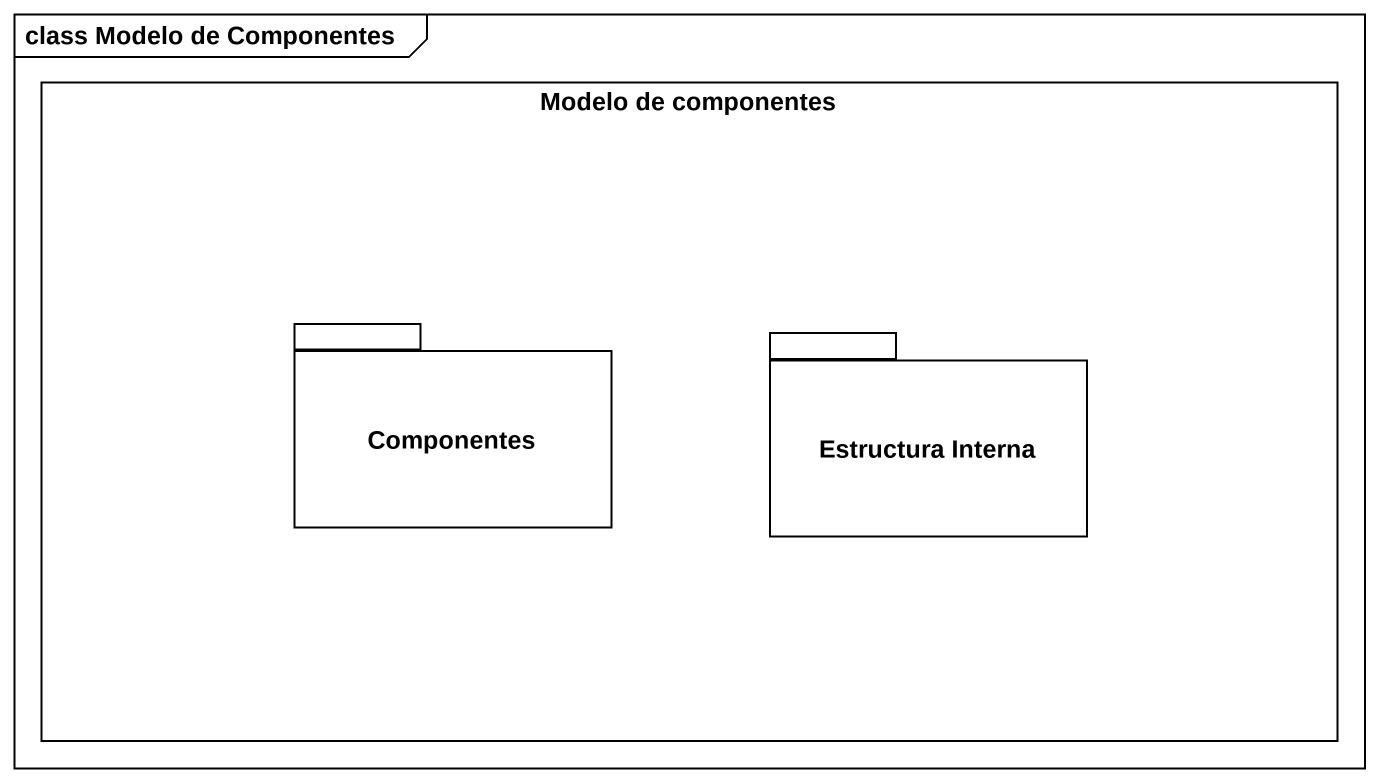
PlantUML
@startuml
mainframe class Modelo de Componentes
rectangle "Modelo de componentes" as Modelo_de_componentes {
  package Componentes {
  }
  package "Estructura Interna" as Estructura_Interna {
  }
}
@enduml
